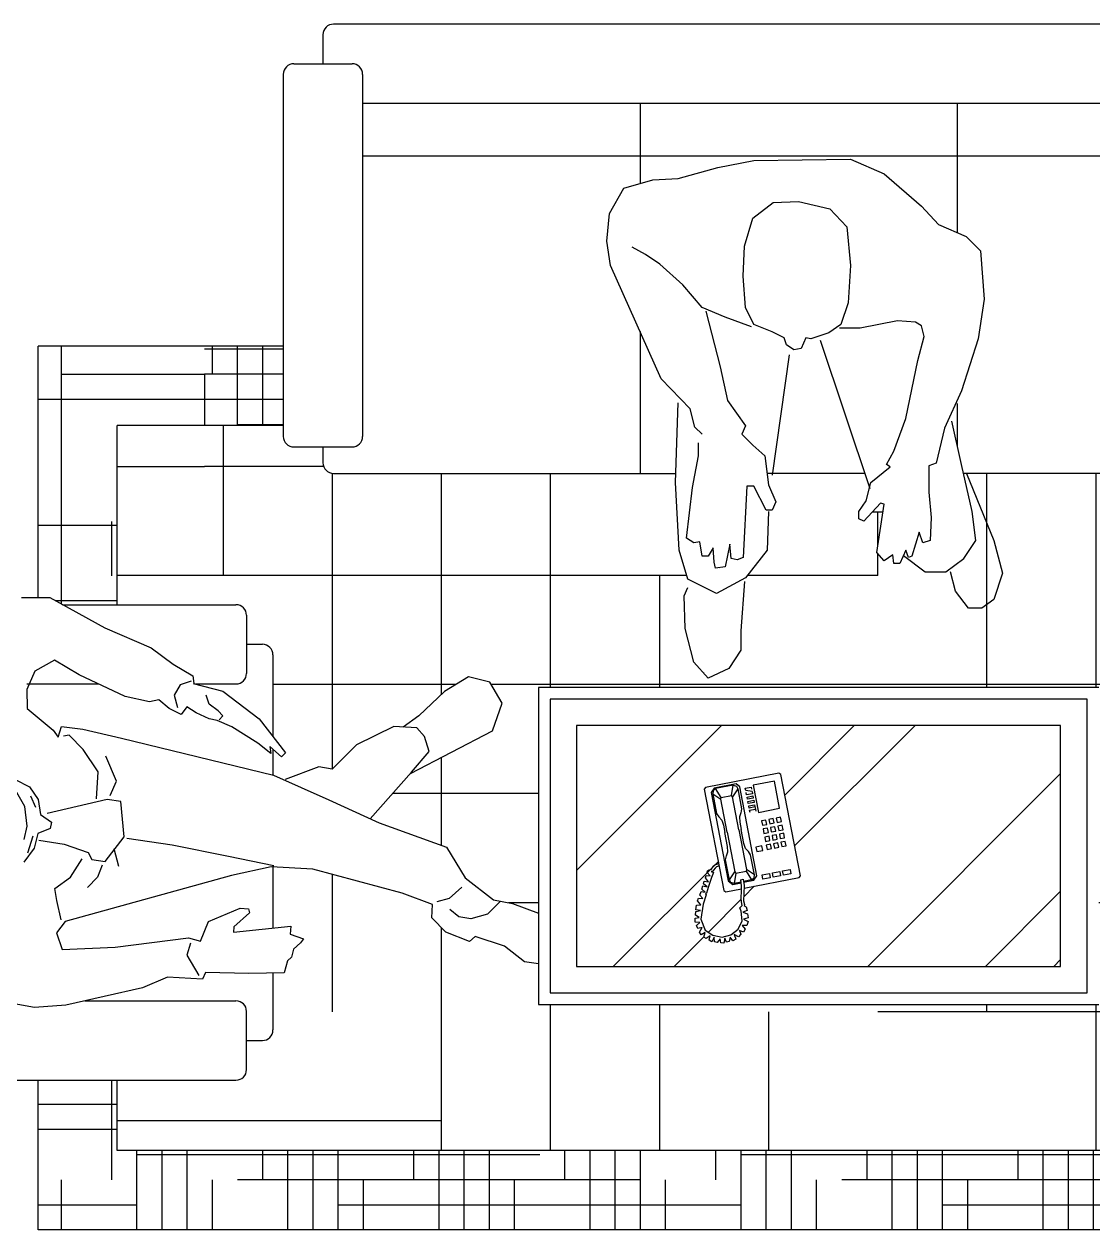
# Model space of a CAD drawing. Header units: inches. Extents: x -0.4 to 42.1, y 14 to 38.8.
# Drawn here: x 22.826 to 24.645, y 22.252 to 24.305 of the extents above; entities that cross this region are included whole.
import ezdxf

# ---------------------------------------------------------------- set-up
doc = ezdxf.new("R2010")
doc.units = ezdxf.units.IN
doc.header["$MEASUREMENT"] = 0
for name, color, linetype in [('02', 2, 'Continuous'), ('1', 1, 'Continuous'), ('8', 8, 'Continuous')]:
    doc.layers.add(name, color=color, linetype=linetype)

msp = doc.modelspace()

# ---------------------------------------------------------------- hatches: boundary and pattern name
at = {"layer": '8'}
h = msp.add_hatch(dxfattribs=at)
h.set_pattern_fill('HOUND,_O', color=256, scale=0.027, angle=270)
h.set_pattern_definition([(180, (79.08185, 165.15509), (-0.17145, 0.0428625), [0.6858, -0.3429]), (90, (79.08185, 165.15509), (0.0428625, -0.17145), [0.6858, -0.3429])])
h.paths.add_polyline_path([(25.0895, 23.7567), (25.2235, 23.7567), (25.2235, 23.6217), (25.0895, 23.6217)])
h.paths.add_polyline_path([(25.3782, 23.4583), (25.5132, 23.4583), (25.5132, 23.3167), (25.3782, 23.3167)])
h.paths.add_polyline_path([(23.133, 23.7567), (23.267, 23.7567), (23.267, 23.6217), (23.133, 23.6217)])
h.paths.add_polyline_path([(22.8494, 23.4583), (22.9844, 23.4583), (22.9844, 23.3167), (22.8912, 23.3167), (22.8694, 23.3287), (22.8494, 23.3289)])
h.paths.add_polyline_path([(22.8494, 22.5071), (22.9844, 22.5071), (22.9844, 22.3872), (25.3782, 22.3872), (25.3782, 22.5071), (25.5132, 22.5071), (25.5132, 22.2522), (22.8494, 22.2522)])
h = msp.add_hatch(dxfattribs=at)
h.set_pattern_fill('HOUND,_O', color=256, scale=0.117, angle=270)
h.set_pattern_definition([(180, (31.7084, 38.22497), (-0.74295, 0.1857375), [2.9718, -1.4859]), (90, (31.7084, 38.22497), (0.1857375, -0.74295), [2.9718, -1.4859])])
edge = h.paths.add_edge_path()
edge.add_line((23.7013, 23.1758), (23.7013, 22.7913))
edge.add_line((23.7013, 22.7913), (23.657, 22.8079))
edge.add_line((23.657, 22.8079), (23.6251, 22.8143))
edge.add_line((23.6251, 22.8143), (23.5766, 22.8515))
edge.add_line((23.5766, 22.8515), (23.545, 22.9039))
edge.add_line((23.545, 22.9039), (23.43, 22.945))
edge.add_line((23.43, 22.945), (23.4147, 22.952))
edge.add_line((23.4147, 22.952), (23.4834, 23.0291))
edge.add_line((23.4834, 23.0291), (23.623, 23.1019))
edge.add_line((23.623, 23.1019), (23.6395, 23.1492))
edge.add_line((23.6395, 23.1492), (23.6185, 23.1849))
edge.add_line((23.6185, 23.1849), (23.5822, 23.1939))
edge.add_line((23.5822, 23.1939), (23.5417, 23.1686))
edge.add_line((23.5417, 23.1686), (23.4979, 23.1274))
edge.add_line((23.4979, 23.1274), (23.4709, 23.1082))
edge.add_line((23.4709, 23.1082), (23.4554, 23.1091))
edge.add_line((23.4554, 23.1091), (23.3915, 23.0782))
edge.add_line((23.3915, 23.0782), (23.35, 23.0369))
edge.add_line((23.35, 23.0369), (23.3272, 23.0405))
edge.add_line((23.3272, 23.0405), (23.2686, 23.0183))
edge.add_line((23.2686, 23.0183), (23.2494, 23.0269))
edge.add_line((23.2494, 23.0269), (23.2494, 23.0705))
edge.add_line((23.2494, 23.0705), (23.2638, 23.0579))
edge.add_line((23.2638, 23.0579), (23.271, 23.0644))
edge.add_line((23.271, 23.0644), (23.2494, 23.0922))
edge.add_line((23.2494, 23.0922), (23.2494, 23.2312))
edge.add_ellipse((23.2314, 23.2312), major_axis=(-0.0127, 0.0127), ratio=1, start_angle=225, end_angle=315)
edge.add_line((23.2314, 23.2492), (23.2044, 23.2492))
edge.add_line((23.2044, 23.2492), (23.2044, 23.2987))
edge.add_ellipse((23.1864, 23.2987), major_axis=(-0.0127, 0.0127), ratio=1, start_angle=225, end_angle=315)
edge.add_line((23.1864, 23.3167), (22.9844, 23.3167))
edge.add_line((22.9844, 23.3167), (22.9844, 23.4583))
edge.add_line((22.9844, 23.4583), (23.133, 23.4583))
edge.add_line((23.133, 23.4583), (23.133, 23.6217))
edge.add_line((23.133, 23.6217), (23.267, 23.6217))
edge.add_line((23.267, 23.6217), (23.267, 23.6032))
edge.add_ellipse((23.285, 23.6032), major_axis=(-0.0127, 0.0127), ratio=1, start_angle=45, end_angle=135)
edge.add_line((23.285, 23.5852), (23.3345, 23.5852))
edge.add_line((23.3345, 23.5852), (23.3345, 23.5582))
edge.add_ellipse((23.3525, 23.5582), major_axis=(-0.0127, 0.0127), ratio=1, start_angle=45, end_angle=135)
edge.add_line((23.3525, 23.5402), (23.9355, 23.5402))
edge.add_line((23.9355, 23.5402), (23.935, 23.5247))
edge.add_line((23.935, 23.5247), (23.9412, 23.4096))
edge.add_line((23.9412, 23.4096), (23.9555, 23.3603))
edge.add_line((23.9555, 23.3603), (24.0048, 23.3357))
edge.add_line((24.0048, 23.3357), (24.0541, 23.3624))
edge.add_line((24.0541, 23.3624), (24.091, 23.4096))
edge.add_line((24.091, 23.4096), (24.0931, 23.4774))
edge.add_line((24.0931, 23.4774), (24.0992, 23.4774))
edge.add_line((24.0992, 23.4774), (24.1054, 23.4918))
edge.add_line((24.1054, 23.4918), (24.0931, 23.5205))
edge.add_line((24.0931, 23.5205), (24.0906, 23.5402))
edge.add_line((24.0906, 23.5402), (24.2569, 23.5402))
edge.add_line((24.2569, 23.5402), (24.2651, 23.5155))
edge.add_line((24.2651, 23.5155), (24.2593, 23.4938))
edge.add_line((24.2593, 23.4938), (24.247, 23.4754))
edge.add_line((24.247, 23.4754), (24.247, 23.463))
edge.add_line((24.247, 23.463), (24.2552, 23.4589))
edge.add_line((24.2552, 23.4589), (24.2694, 23.4741))
edge.add_line((24.2694, 23.4741), (24.2881, 23.4741))
edge.add_line((24.2881, 23.4741), (24.2778, 23.4055))
edge.add_line((24.2778, 23.4055), (24.2901, 23.3911))
edge.add_line((24.2901, 23.3911), (24.3045, 23.4014))
edge.add_line((24.3045, 23.4014), (24.3065, 23.387))
edge.add_line((24.3065, 23.387), (24.3168, 23.387))
edge.add_line((24.3168, 23.387), (24.3229, 23.4004))
edge.add_line((24.3229, 23.4004), (24.3599, 23.3726))
edge.add_line((24.3599, 23.3726), (24.3948, 23.3726))
edge.add_line((24.3948, 23.3726), (24.4256, 23.3952))
edge.add_line((24.4256, 23.3952), (24.4461, 23.426))
edge.add_line((24.4461, 23.426), (24.44, 23.4754))
edge.add_line((24.44, 23.4754), (24.425, 23.5402))
edge.add_line((24.425, 23.5402), (25.004, 23.5402))
edge.add_ellipse((25.004, 23.5582), major_axis=(-0.0127, 0.0127), ratio=1, start_angle=135, end_angle=225)
edge.add_line((25.022, 23.5582), (25.022, 23.5852))
edge.add_line((25.022, 23.5852), (25.0715, 23.5852))
edge.add_ellipse((25.0715, 23.6032), major_axis=(-0.0127, 0.0127), ratio=1, start_angle=135, end_angle=225)
edge.add_line((25.0895, 23.6032), (25.0895, 23.6217))
edge.add_line((25.0895, 23.6217), (25.2235, 23.6217))
edge.add_line((25.2235, 23.6217), (25.2235, 23.4583))
edge.add_line((25.2235, 23.4583), (25.3782, 23.4583))
edge.add_line((25.3782, 23.4583), (25.3782, 23.3167))
edge.add_line((25.3782, 23.3167), (25.1702, 23.3167))
edge.add_ellipse((25.1702, 23.2987), major_axis=(0.0127, 0.0127), ratio=1, start_angle=45, end_angle=135)
edge.add_line((25.1522, 23.2987), (25.1522, 23.2492))
edge.add_line((25.1522, 23.2492), (25.1252, 23.2492))
edge.add_ellipse((25.1252, 23.2312), major_axis=(0.0127, 0.0127), ratio=1, start_angle=45, end_angle=135)
edge.add_line((25.1072, 23.2312), (25.1072, 23.0548))
edge.add_line((25.1072, 23.0548), (25, 23.0649))
edge.add_line((25, 23.0649), (24.9525, 23.058))
edge.add_line((24.9525, 23.058), (24.957, 23.0922))
edge.add_line((24.957, 23.0922), (24.9418, 23.123))
edge.add_line((24.9418, 23.123), (24.9081, 23.1161))
edge.add_line((24.9081, 23.1161), (24.8491, 23.1225))
edge.add_line((24.8491, 23.1225), (24.7558, 23.0969))
edge.add_line((24.7558, 23.0969), (24.7697, 23.0739))
edge.add_line((24.7697, 23.0739), (24.8085, 23.0681))
edge.add_line((24.8085, 23.0681), (24.8361, 23.0401))
edge.add_line((24.8361, 23.0401), (24.7745, 23.0371))
edge.add_line((24.7745, 23.0371), (24.7317, 23.0289))
edge.add_line((24.7317, 23.0289), (24.6872, 23.0375))
edge.add_line((24.6872, 23.0375), (24.6553, 23.0336))
edge.add_line((24.6553, 23.0336), (24.6553, 23.1758))
edge.add_line((24.6553, 23.1758), (23.7013, 23.1758))
edge = h.paths.add_edge_path()
edge.add_line((24.6553, 22.6358), (24.6553, 22.9851))
edge.add_line((24.6553, 22.9851), (24.7233, 22.9451))
edge.add_line((24.7233, 22.9451), (24.7609, 22.9486))
edge.add_line((24.7609, 22.9486), (24.7875, 22.9575))
edge.add_line((24.7875, 22.9575), (24.821, 22.9683))
edge.add_line((24.821, 22.9683), (24.9073, 22.9694))
edge.add_line((24.9073, 22.9694), (24.9295, 22.9581))
edge.add_line((24.9295, 22.9581), (25.0047, 22.9015))
edge.add_line((25.0047, 22.9015), (25.0578, 22.8562))
edge.add_line((25.0578, 22.8562), (25.1072, 22.8364))
edge.add_line((25.1072, 22.8364), (25.1072, 22.5926))
edge.add_ellipse((25.1252, 22.5926), major_axis=(-0.0127, 0.0127), ratio=1, start_angle=45, end_angle=135)
edge.add_line((25.1252, 22.5746), (25.1522, 22.5746))
edge.add_line((25.1522, 22.5746), (25.1522, 22.5251))
edge.add_ellipse((25.1702, 22.5251), major_axis=(-0.0127, 0.0127), ratio=1, start_angle=45, end_angle=135)
edge.add_line((25.1702, 22.5071), (25.3782, 22.5071))
edge.add_line((25.3782, 22.5071), (25.3782, 22.3872))
edge.add_line((25.3782, 22.3872), (22.9844, 22.3872))
edge.add_line((22.9844, 22.3872), (22.9844, 22.5071))
edge.add_line((22.9844, 22.5071), (23.1864, 22.5071))
edge.add_ellipse((23.1864, 22.5251), major_axis=(0.0127, 0.0127), ratio=1, start_angle=225, end_angle=315)
edge.add_line((23.2044, 22.5251), (23.2044, 22.5746))
edge.add_line((23.2044, 22.5746), (23.2314, 22.5746))
edge.add_ellipse((23.2314, 22.5926), major_axis=(0.0127, 0.0127), ratio=1, start_angle=225, end_angle=315)
edge.add_line((23.2494, 22.5926), (23.2494, 22.6893))
edge.add_line((23.2494, 22.6893), (23.2682, 22.6897))
edge.add_line((23.2682, 22.6897), (23.2739, 22.7101))
edge.add_line((23.2739, 22.7101), (23.2812, 22.7165))
edge.add_line((23.2812, 22.7165), (23.2843, 22.7302))
edge.add_line((23.2843, 22.7302), (23.2964, 22.741))
edge.add_line((23.2964, 22.741), (23.3014, 22.7476))
edge.add_line((23.3014, 22.7476), (23.2788, 22.7558))
edge.add_line((23.2788, 22.7558), (23.2796, 22.7695))
edge.add_line((23.2796, 22.7695), (23.2494, 22.7662))
edge.add_line((23.2494, 22.7662), (23.2494, 22.8701))
edge.add_line((23.2494, 22.8701), (23.3173, 22.8663))
edge.add_line((23.3173, 22.8663), (23.4692, 22.8254))
edge.add_line((23.4692, 22.8254), (23.5211, 22.8064))
edge.add_line((23.5211, 22.8064), (23.5198, 22.7835))
edge.add_line((23.5198, 22.7835), (23.5437, 22.7591))
edge.add_line((23.5437, 22.7591), (23.5842, 22.743))
edge.add_line((23.5842, 22.743), (23.5939, 22.7517))
edge.add_line((23.5939, 22.7517), (23.6436, 22.735))
edge.add_line((23.6436, 22.735), (23.6776, 22.7083))
edge.add_line((23.6776, 22.7083), (23.7013, 22.7054))
edge.add_line((23.7013, 22.7054), (23.7013, 22.6358))
edge.add_line((23.7013, 22.6358), (24.6553, 22.6358))

# ---------------------------------------------------------------- linework, layer by layer
at = {"layer": '02'}
for p, q in [((25.004, 24.3052, 0.16), (23.3525, 24.3052, 0.16)), ((23.3345, 24.2872, 0.16), (23.3345, 24.2377, 0.16)), ((23.285, 24.2377, 0.16), (23.384, 24.2377, 0.16)), ((23.267, 24.2197, 0.16), (23.267, 23.6032, 0.16)), ((23.402, 24.2197, 0.16), (23.402, 23.6032, 0.16)), ((24.9545, 24.1702, 0.16), (23.402, 24.1702, 0.16)), ((23.8745, 24.1702, 0.16), (23.8745, 24.034, 0.16)), ((24.4145, 24.1702, 0.16), (24.4145, 23.9503, 0.16)), ((24.9545, 24.0802, 0.16), (23.402, 24.0802, 0.16)), ((24.0069, 24.0609, 0.16), (24.0684, 24.0732, 0.16)), ((24.0684, 24.0732, 0.16), (24.2326, 24.0752, 0.16)), ((24.2326, 24.0752, 0.16), (24.2901, 24.0506, 0.16)), ((23.896, 24.0403, 0.16), (23.9391, 24.0424, 0.16)), ((23.9391, 24.0424, 0.16), (24.0069, 24.0609, 0.16)), ((24.2901, 24.0506, 0.16), (24.3537, 23.9951, 0.16)), ((23.8221, 23.9828, 0.16), (23.8467, 24.0259, 0.16)), ((23.8467, 24.0259, 0.16), (23.896, 24.0403, 0.16)), ((24.0664, 23.9746, 0.16), (24.1013, 24.0013, 0.16)), ((24.1013, 24.0013, 0.16), (24.1444, 24.0033, 0.16)), ((24.1444, 24.0033, 0.16), (24.1977, 23.991, 0.16)), ((23.818, 23.9355, 0.16), (23.8221, 23.9828, 0.16)), ((24.1977, 23.991, 0.16), (24.2265, 23.9602, 0.16)), ((24.3537, 23.9951, 0.16), (24.3825, 23.9643, 0.16)), ((24.052, 23.9273, 0.16), (24.0664, 23.9746, 0.16)), ((24.2265, 23.9602, 0.16), (24.2326, 23.8944, 0.16)), ((24.3825, 23.9643, 0.16), (24.4297, 23.9438, 0.16)), ((24.4297, 23.9438, 0.16), (24.4543, 23.9191, 0.16)), ((23.8242, 23.8944, 0.16), (23.818, 23.9355, 0.16)), ((23.8837, 23.9129, 0.16), (23.8611, 23.9253, 0.16)), ((24.05, 23.876, 0.16), (24.052, 23.9273, 0.16)), ((24.4543, 23.9191, 0.16), (24.4605, 23.8369, 0.16)), ((23.9083, 23.8965, 0.16), (23.8837, 23.9129, 0.16)), ((23.9104, 23.7013, 0.16), (23.8242, 23.8944, 0.16)), ((23.9473, 23.8616, 0.16), (23.9083, 23.8965, 0.16)), ((24.2326, 23.8944, 0.16), (24.2285, 23.8308, 0.16)), ((23.9802, 23.8225, 0.16), (23.9473, 23.8616, 0.16)), ((24.0541, 23.8225, 0.16), (24.05, 23.876, 0.16)), ((24.4605, 23.8369, 0.16), (24.4502, 23.7691, 0.16)), ((24.0192, 23.8061, 0.16), (23.9802, 23.8225, 0.16)), ((23.9863, 23.8164, 0.16), (24.011, 23.7219, 0.16)), ((24.0684, 23.7938, 0.16), (24.0541, 23.8225, 0.16)), ((24.2285, 23.8308, 0.16), (24.2162, 23.7938, 0.16)), ((24.0643, 23.7897, 0.16), (24.0192, 23.8061, 0.16)), ((24.3127, 23.7999, 0.16), (24.2491, 23.7876, 0.16)), ((24.3435, 23.7979, 0.16), (24.3127, 23.7999, 0.16)), ((24.3537, 23.7917, 0.16), (24.3435, 23.7979, 0.16)), ((23.8745, 23.7816, 0.16), (23.8745, 23.5402, 0.16)), ((24.0992, 23.7815, 0.16), (24.0684, 23.7938, 0.16)), ((24.1197, 23.7712, 0.16), (24.0992, 23.7815, 0.16)), ((24.1957, 23.7794, 0.16), (24.1649, 23.7691, 0.16)), ((24.2162, 23.7938, 0.16), (24.1957, 23.7794, 0.16)), ((24.2491, 23.7876, 0.16), (24.2142, 23.7876, 0.16)), ((24.3579, 23.7732, 0.16), (24.3537, 23.7917, 0.16)), ((23.267, 23.7567, 0.16), (22.8494, 23.7567, 0.16)), ((22.8891, 23.3659, 0.16), (22.8891, 23.7567, 0.16)), ((24.1239, 23.7589, 0.16), (24.1197, 23.7712, 0.16)), ((24.1362, 23.7506, 0.16), (24.1239, 23.7589, 0.16)), ((24.1567, 23.7712, 0.16), (24.1485, 23.7527, 0.16)), ((24.1649, 23.7691, 0.16), (24.1567, 23.7712, 0.16)), ((24.1813, 23.7671, 0.16), (24.2655, 23.5144, 0.16)), ((24.3476, 23.7322, 0.16), (24.3579, 23.7732, 0.16)), ((24.4502, 23.7691, 0.16), (24.4215, 23.6808, 0.16)), ((24.128, 23.7424, 0.16), (24.0992, 23.537, 0.16)), ((24.1485, 23.7527, 0.16), (24.1362, 23.7506, 0.16)), ((24.011, 23.7219, 0.16), (24.0233, 23.6644, 0.16)), ((24.3271, 23.6335, 0.16), (24.3476, 23.7322, 0.16)), ((23.133, 23.7088, 0.16), (22.8891, 23.7088, 0.16)), ((23.133, 23.7088, 0.16), (23.133, 23.6217, 0.16)), ((23.9596, 23.65, 0.16), (23.9104, 23.7013, 0.16)), ((24.4215, 23.6808, 0.16), (24.3927, 23.6171, 0.16)), ((23.133, 23.666, 0.16), (22.8494, 23.666, 0.16)), ((23.935, 23.5247, 0.16), (23.9391, 23.6602, 0.16)), ((24.0233, 23.6644, 0.16), (24.0541, 23.6212, 0.16)), ((24.4145, 23.6594, 0.16), (24.4145, 23.5868, 0.16)), ((23.9679, 23.6192, 0.16), (23.9596, 23.65, 0.16)), ((24.3065, 23.5781, 0.16), (24.3271, 23.6335, 0.16)), ((23.267, 23.6217, 0.16), (22.9844, 23.6217, 0.16)), ((23.9802, 23.6068, 0.16), (23.9679, 23.6192, 0.16)), ((24.0541, 23.6212, 0.16), (24.0479, 23.6068, 0.16)), ((24.3927, 23.6171, 0.16), (24.3784, 23.5575, 0.16)), ((24.4215, 23.5555, 0.16), (24.4051, 23.6294, 0.16)), ((23.974, 23.5699, 0.16), (23.974, 23.5925, 0.16)), ((24.0479, 23.6068, 0.16), (24.0664, 23.5883, 0.16)), ((23.285, 23.5852, 0.16), (23.384, 23.5852, 0.16)), ((23.3345, 23.5852, 0.16), (23.3345, 23.5582, 0.16)), ((23.9637, 23.5164, 0.16), (23.974, 23.5699, 0.16)), ((24.0664, 23.5883, 0.16), (24.0869, 23.5699, 0.16)), ((24.0869, 23.5699, 0.16), (24.0931, 23.5205, 0.16)), ((24.2942, 23.5555, 0.16), (24.3065, 23.5781, 0.16)), ((23.133, 23.5517, 0.16), (22.9844, 23.5517, 0.16)), ((24.2675, 23.5247, 0.16), (24.3004, 23.5514, 0.16)), ((24.3004, 23.5514, 0.16), (24.2942, 23.5555, 0.16)), ((24.3784, 23.5575, 0.16), (24.3661, 23.5534, 0.16)), ((24.3661, 23.5534, 0.16), (24.3661, 23.5082, 0.16)), ((24.44, 23.4754, 0.16), (24.4215, 23.5555, 0.16)), ((23.3525, 23.5402, 0.16), (23.9355, 23.5402, 0.16)), ((24.2569, 23.5402, 0.16), (24.0906, 23.5402, 0.16)), ((25.004, 23.5402, 0.16), (24.4249, 23.5402, 0.16)), ((24.43, 23.5402, 0.16), (24.4769, 23.426, 0.16)), ((23.9412, 23.4096, 0.16), (23.935, 23.5247, 0.16)), ((23.9535, 23.4302, 0.16), (23.9637, 23.5164, 0.16)), ((24.0561, 23.5185, 0.16), (24.05, 23.3973, 0.16)), ((24.0684, 23.5185, 0.16), (24.0561, 23.5185, 0.16)), ((24.089, 23.4774, 0.16), (24.0684, 23.5185, 0.16)), ((24.0931, 23.5205, 0.16), (24.1054, 23.4918, 0.16)), ((24.2593, 23.4938, 0.16), (24.2675, 23.5247, 0.16)), ((24.3661, 23.5082, 0.16), (24.3702, 23.4651, 0.16)), ((24.1054, 23.4918, 0.16), (24.0992, 23.4774, 0.16)), ((24.247, 23.4754, 0.16), (24.2593, 23.4938, 0.16)), ((24.284, 23.4897, 0.16), (24.2552, 23.4589, 0.16)), ((24.2778, 23.4055, 0.16), (24.2901, 23.4877, 0.16)), ((24.2901, 23.4877, 0.16), (24.284, 23.4897, 0.16)), ((24.0992, 23.4774, 0.16), (24.089, 23.4774, 0.16)), ((24.0931, 23.4754, 0.16), (24.091, 23.4096, 0.16)), ((24.247, 23.463, 0.16), (24.247, 23.4754, 0.16)), ((24.2881, 23.4741, 0.16), (24.2694, 23.4741, 0.16)), ((24.4461, 23.426, 0.16), (24.44, 23.4754, 0.16)), ((24.2552, 23.4589, 0.16), (24.247, 23.463, 0.16)), ((24.2828, 23.457, 0.16), (24.2828, 23.457, 0.16)), ((24.3702, 23.4651, 0.16), (24.3681, 23.426, 0.16)), ((23.9658, 23.4219, 0.16), (23.9535, 23.4302, 0.16)), ((24.3496, 23.4404, 0.16), (24.3373, 23.3993, 0.16)), ((24.3558, 23.4219, 0.16), (24.3496, 23.4404, 0.16)), ((24.3681, 23.426, 0.16), (24.3558, 23.4219, 0.16)), ((24.4256, 23.3952, 0.16), (24.4461, 23.426, 0.16)), ((24.4769, 23.426, 0.16), (24.4913, 23.3706, 0.16)), ((23.9555, 23.3603, 0.16), (23.9412, 23.4096, 0.16)), ((23.9761, 23.424, 0.16), (23.9658, 23.4219, 0.16)), ((23.9802, 23.3993, 0.16), (23.9761, 23.424, 0.16)), ((23.9779, 23.412, 0.16), (23.9779, 23.412, 0.16)), ((23.9986, 23.4137, 0.16), (23.9904, 23.3993, 0.16)), ((24.0007, 23.3891, 0.16), (23.9986, 23.4137, 0.16)), ((24.0274, 23.4199, 0.16), (24.0192, 23.3809, 0.16)), ((24.0294, 23.3952, 0.16), (24.0274, 23.4199, 0.16)), ((24.091, 23.4096, 0.16), (24.0541, 23.3624, 0.16)), ((24.2901, 23.3911, 0.16), (24.2778, 23.4055, 0.16)), ((24.3271, 23.4096, 0.16), (24.3168, 23.387, 0.16)), ((24.3312, 23.3973, 0.16), (24.3271, 23.4096, 0.16)), ((23.9904, 23.3993, 0.16), (23.9802, 23.3993, 0.16)), ((24.0027, 23.3788, 0.16), (24.0007, 23.3891, 0.16)), ((24.0397, 23.3932, 0.16), (24.0294, 23.3952, 0.16)), ((24.05, 23.3973, 0.16), (24.0397, 23.3932, 0.16)), ((24.3045, 23.4014, 0.16), (24.2901, 23.3911, 0.16)), ((24.3065, 23.387, 0.16), (24.3045, 23.4014, 0.16)), ((24.3168, 23.387, 0.16), (24.3065, 23.387, 0.16)), ((24.3229, 23.4004, 0.16), (24.3599, 23.3726, 0.16)), ((24.3373, 23.3993, 0.16), (24.3312, 23.3973, 0.16)), ((24.3948, 23.3726, 0.16), (24.4256, 23.3952, 0.16)), ((24.0192, 23.3809, 0.16), (24.0027, 23.3788, 0.16)), ((24.0092, 23.3789, 0.16), (24.0092, 23.3789, 0.16)), ((24.3599, 23.3726, 0.16), (24.3948, 23.3726, 0.16)), ((24.4112, 23.3398, 0.16), (24.403, 23.3726, 0.16)), ((24.4913, 23.3706, 0.16), (24.4769, 23.3254, 0.16)), ((23.9494, 23.3315, 0.16), (23.9555, 23.3459, 0.16)), ((24.0048, 23.3357, 0.16), (23.9555, 23.3603, 0.16)), ((24.0541, 23.3624, 0.16), (24.0048, 23.3357, 0.16)), ((24.052, 23.3562, 0.16), (24.0459, 23.272, 0.16)), ((22.8211, 23.3291, 0.16), (22.8694, 23.3287, 0.16)), ((22.8694, 23.3287, 0.16), (22.9632, 23.2774, 0.16)), ((23.9514, 23.2761, 0.16), (23.9494, 23.3315, 0.16)), ((24.4338, 23.311, 0.16), (24.4112, 23.3398, 0.16)), ((24.4769, 23.3254, 0.16), (24.4564, 23.311, 0.16)), ((22.8912, 23.3167, 0.16), (23.1864, 23.3167, 0.16)), ((24.4564, 23.311, 0.16), (24.4338, 23.311, 0.16)), ((23.2044, 23.2987, 0.16), (23.2044, 23.1997, 0.16)), ((22.9632, 23.2774, 0.16), (23.0418, 23.243, 0.16)), ((23.9658, 23.2186, 0.16), (23.9514, 23.2761, 0.16)), ((24.0459, 23.272, 0.16), (24.0459, 23.2391, 0.16)), ((23.0418, 23.243, 0.16), (23.0794, 23.2156, 0.16)), ((23.2044, 23.2492, 0.16), (23.2314, 23.2492, 0.16)), ((22.8772, 23.2224, 0.16), (22.8439, 23.2036, 0.16)), ((22.9195, 23.197, 0.16), (22.8772, 23.2224, 0.16)), ((23.2494, 23.2312, 0.16), (23.2494, 23.0922, 0.16)), ((24.0459, 23.2391, 0.16), (24.0253, 23.2083, 0.16)), ((22.8439, 23.2036, 0.16), (22.8306, 23.1722, 0.16)), ((23.0794, 23.2156, 0.16), (23.1127, 23.1953, 0.16)), ((23.9904, 23.1918, 0.16), (23.9658, 23.2186, 0.16)), ((23.9834, 23.2012, 0.16), (23.9834, 23.2012, 0.16)), ((24.0253, 23.2083, 0.16), (23.9904, 23.1918, 0.16)), ((22.8305, 23.1817, 0.16), (22.9523, 23.1817, 0.16)), ((22.998, 23.1604, 0.16), (22.9195, 23.197, 0.16)), ((23.0912, 23.1804, 0.16), (23.081, 23.1626, 0.16)), ((23.1099, 23.1862, 0.16), (23.0912, 23.1804, 0.16)), ((23.1127, 23.1953, 0.16), (23.1146, 23.1825, 0.16)), ((23.1138, 23.1827, 0.16), (23.1642, 23.1693, 0.16)), ((23.1173, 23.1817, 0.16), (23.1864, 23.1817, 0.16)), ((23.5822, 23.1939, 0.16), (23.5417, 23.1686, 0.16)), ((23.6185, 23.1849, 0.16), (23.5822, 23.1939, 0.16)), ((23.6395, 23.1492, 0.16), (23.6185, 23.1849, 0.16)), ((22.8306, 23.1722, 0.16), (22.8311, 23.14, 0.16)), ((23.0389, 23.1512, 0.16), (22.998, 23.1604, 0.16)), ((23.081, 23.1626, 0.16), (23.0867, 23.1415, 0.16)), ((23.1406, 23.1475, 0.16), (23.1356, 23.1629, 0.16)), ((23.1642, 23.1693, 0.16), (23.226, 23.1221, 0.16)), ((23.5417, 23.1686, 0.16), (23.4979, 23.1274, 0.16)), ((23.7013, 23.1758, 0.16), (23.7013, 22.6358, 0.16)), ((24.6553, 23.1758, 0.16), (23.7013, 23.1758, 0.16)), ((22.8311, 23.14, 0.16), (22.875, 23.103, 0.16)), ((23.0552, 23.1548, 0.16), (23.0389, 23.1512, 0.16)), ((23.0728, 23.14, 0.16), (23.0552, 23.1548, 0.16)), ((23.0929, 23.1297, 0.16), (23.0728, 23.14, 0.16)), ((23.1029, 23.1429, 0.16), (23.0929, 23.1297, 0.16)), ((23.1184, 23.1328, 0.16), (23.1029, 23.1429, 0.16)), ((23.1563, 23.1361, 0.16), (23.1406, 23.1475, 0.16)), ((23.623, 23.1019, 0.16), (23.6395, 23.1492, 0.16)), ((23.7211, 23.156, 0.16), (23.7211, 22.6556, 0.16)), ((24.6355, 23.156, 0.16), (23.7211, 23.156, 0.16)), ((24.6355, 22.6556, 0.16), (24.6355, 23.156, 0.16)), ((23.1408, 23.1224, 0.16), (23.1184, 23.1328, 0.16)), ((23.1545, 23.1193, 0.16), (23.1408, 23.1224, 0.16)), ((23.1792, 23.1087, 0.16), (23.1545, 23.1193, 0.16)), ((23.164, 23.1275, 0.16), (23.1563, 23.1361, 0.16)), ((23.1578, 23.1209, 0.16), (23.164, 23.1275, 0.16)), ((23.226, 23.1221, 0.16), (23.271, 23.0644, 0.16)), ((23.4979, 23.1274, 0.16), (23.4709, 23.1082, 0.16)), ((22.875, 23.103, 0.16), (22.8836, 23.091, 0.16)), ((22.8836, 23.091, 0.16), (22.8892, 23.1091, 0.16)), ((22.8892, 23.1091, 0.16), (22.9258, 23.1047, 0.16)), ((22.9258, 23.1047, 0.16), (22.9916, 23.0895, 0.16)), ((23.2236, 23.0809, 0.16), (23.1792, 23.1087, 0.16)), ((23.4554, 23.1091, 0.16), (23.3915, 23.0782, 0.16)), ((23.4944, 23.1069, 0.16), (23.4554, 23.1091, 0.16)), ((23.4836, 23.0292, 0.16), (23.623, 23.1019, 0.16)), ((23.5074, 23.0923, 0.16), (23.4944, 23.1069, 0.16)), ((23.7661, 23.111, 0.16), (23.7661, 22.7006, 0.16)), ((24.5905, 23.111, 0.16), (23.7661, 23.111, 0.16)), ((23.7661, 22.8642, 1.6), (24.0129, 23.111, 1.6)), ((24.1207, 22.9925, 1.6), (24.2392, 23.111, 1.6)), ((24.1375, 22.9059, 1.6), (24.3426, 23.111, 1.6)), ((24.5905, 22.7006, 0.16), (24.5905, 23.111, 0.16)), ((22.9022, 23.0945, 0.16), (22.8929, 23.0928, 0.16)), ((22.9261, 23.0702, 0.16), (22.9022, 23.0945, 0.16)), ((22.9916, 23.0895, 0.16), (23.2505, 23.0265, 0.16)), ((23.2457, 23.0635, 0.16), (23.2236, 23.0809, 0.16)), ((23.3915, 23.0782, 0.16), (23.35, 23.0369, 0.16)), ((23.5151, 23.0666, 0.16), (23.5074, 23.0923, 0.16)), ((22.9516, 23.0319, 0.16), (22.9261, 23.0702, 0.16)), ((22.9829, 23.0164, 0.16), (22.9646, 23.0588, 0.16)), ((23.244, 23.0751, 0.16), (23.2457, 23.0635, 0.16)), ((23.2638, 23.0579, 0.16), (23.244, 23.0751, 0.16)), ((23.2494, 23.0705, 0.16), (23.2494, 23.0267, 0.16)), ((23.271, 23.0644, 0.16), (23.2638, 23.0579, 0.16)), ((23.4855, 23.0315, 0.16), (23.5151, 23.0666, 0.16)), ((23.3272, 23.0405, 0.16), (23.2699, 23.0188, 0.16)), ((23.35, 23.0369, 0.16), (23.3272, 23.0405, 0.16)), ((22.8104, 23.0193, 0.16), (22.835, 23.0064, 0.16)), ((22.9489, 22.9861, 0.16), (22.9516, 23.0319, 0.16)), ((22.9723, 22.9917, 0.16), (22.9829, 23.0164, 0.16)), ((23.2505, 23.0265, 0.16), (23.3447, 22.9843, 0.16)), ((23.4147, 22.952, 0.16), (23.4855, 23.0315, 0.16)), ((24.262, 22.7006, 1.6), (24.5905, 23.0291, 1.6)), ((22.8268, 22.973, 0.16), (22.8109, 23.0011, 0.16)), ((22.835, 23.0064, 0.16), (22.8499, 22.9848, 0.16)), ((22.8456, 22.9713, 0.16), (22.8374, 22.9904, 0.16)), ((22.8499, 22.9848, 0.16), (22.8535, 22.9593, 0.16)), ((22.9673, 22.9851, 0.16), (22.8647, 22.961, 0.16)), ((22.9901, 22.9815, 0.16), (22.9673, 22.9851, 0.16)), ((22.9959, 22.9213, 0.16), (22.9901, 22.9815, 0.16)), ((23.3447, 22.9843, 0.16), (23.43, 22.945, 0.16)), ((22.8308, 22.9397, 0.16), (22.8268, 22.973, 0.16)), ((22.8535, 22.9593, 0.16), (22.8722, 22.9464, 0.16)), ((22.8256, 22.9167, 0.16), (22.8308, 22.9397, 0.16)), ((22.8701, 22.9354, 0.16), (22.8492, 22.9272, 0.16)), ((22.8722, 22.9464, 0.16), (22.8701, 22.9354, 0.16)), ((23.43, 22.945, 0.16), (23.545, 22.9039, 0.16)), ((22.8319, 22.8944, 0.16), (22.8413, 22.9234, 0.16)), ((22.8492, 22.9272, 0.16), (22.8429, 22.9024, 0.16)), ((22.8506, 22.9158, 0.16), (22.8939, 22.9087, 0.16)), ((22.9636, 22.8795, 0.16), (22.9959, 22.9213, 0.16)), ((23.078, 22.9075, 0.16), (23.0004, 22.9188, 0.16)), ((22.8429, 22.9024, 0.16), (22.8254, 22.8781, 0.16)), ((22.8939, 22.9087, 0.16), (22.9346, 22.8949, 0.16)), ((22.9346, 22.8949, 0.16), (22.9408, 22.8831, 0.16)), ((22.9787, 22.9016, 0.16), (22.9862, 22.8713, 0.16)), ((23.1736, 22.8882, 0.16), (23.078, 22.9075, 0.16)), ((23.545, 22.9039, 0.16), (23.5766, 22.8515, 0.16)), ((22.9046, 22.8529, 0.16), (22.9247, 22.884, 0.16)), ((22.9408, 22.8831, 0.16), (22.9636, 22.8795, 0.16)), ((22.9586, 22.8729, 0.16), (22.9506, 22.8526, 0.16)), ((23.2509, 22.8723, 0.16), (23.1736, 22.8882, 0.16)), ((23.2494, 22.8727, 0.16), (23.2494, 22.7662, 0.16)), ((23.8288, 22.7006, 1.6), (24.0077, 22.8795, 1.6)), ((22.8781, 22.8337, 0.16), (22.9046, 22.8529, 0.16)), ((23.1786, 22.8558, 0.16), (22.8957, 22.7775, 0.16)), ((22.9506, 22.8526, 0.16), (22.9335, 22.8352, 0.16)), ((23.2462, 22.8703, 0.16), (23.1786, 22.8558, 0.16)), ((23.3173, 22.8663, 0.16), (23.2462, 22.8703, 0.16)), ((23.4692, 22.8254, 0.16), (23.3173, 22.8663, 0.16)), ((23.5766, 22.8515, 0.16), (23.6251, 22.8143, 0.16)), ((22.8816, 22.8128, 0.16), (22.8781, 22.8337, 0.16)), ((23.5711, 22.8357, 0.16), (23.5493, 22.8163, 0.16)), ((24.0509, 22.8193, 1.6), (24.0688, 22.8372, 1.6)), ((22.8889, 22.7802, 0.16), (22.8816, 22.8128, 0.16)), ((23.5211, 22.8064, 0.16), (23.4692, 22.8254, 0.16)), ((23.5493, 22.8163, 0.16), (23.5282, 22.8106, 0.16)), ((23.6364, 22.8113, 0.16), (23.6145, 22.7896, 0.16)), ((23.6251, 22.8143, 0.16), (23.657, 22.8079, 0.16)), ((23.9909, 22.7592, 1.6), (24.0466, 22.815, 1.6)), ((24.4624, 22.7006, 1.6), (24.5905, 22.8287, 1.6)), ((23.1396, 22.7775, 0.16), (23.1938, 22.7997, 0.16)), ((23.2095, 22.7919, 0.16), (23.1828, 22.7681, 0.16)), ((23.1938, 22.7997, 0.16), (23.2076, 22.7989, 0.16)), ((23.2076, 22.7989, 0.16), (23.2095, 22.7919, 0.16)), ((23.5198, 22.7835, 0.16), (23.5211, 22.8064, 0.16)), ((23.5659, 22.7854, 0.16), (23.5505, 22.7978, 0.16)), ((23.6145, 22.7896, 0.16), (23.5864, 22.782, 0.16)), ((23.657, 22.8079, 0.16), (23.7013, 22.7913, 0.16)), ((22.8957, 22.7775, 0.16), (22.8807, 22.7577, 0.16)), ((23.1262, 22.7437, 0.16), (23.1396, 22.7775, 0.16)), ((23.1823, 22.759, 0.16), (23.2796, 22.7695, 0.16)), ((23.2796, 22.7695, 0.16), (23.2788, 22.7558, 0.16)), ((23.5437, 22.7591, 0.16), (23.5198, 22.7835, 0.16)), ((23.5864, 22.782, 0.16), (23.5659, 22.7854, 0.16)), ((22.8807, 22.7577, 0.16), (22.8906, 22.7295, 0.16)), ((22.9806, 22.7336, 0.16), (23.1058, 22.7495, 0.16)), ((23.1058, 22.7495, 0.16), (23.1262, 22.7437, 0.16)), ((23.1828, 22.7681, 0.16), (23.1823, 22.759, 0.16)), ((23.2788, 22.7558, 0.16), (23.3014, 22.7476, 0.16)), ((23.5842, 22.743, 0.16), (23.5437, 22.7591, 0.16)), ((23.5939, 22.7517, 0.16), (23.5842, 22.743, 0.16)), ((23.6436, 22.735, 0.16), (23.5939, 22.7517, 0.16)), ((23.9322, 22.7006, 1.6), (23.9828, 22.7512, 1.6)), ((22.8906, 22.7295, 0.16), (22.9806, 22.7336, 0.16)), ((23.1087, 22.7402, 0.16), (23.1029, 22.7198, 0.16)), ((23.2843, 22.7302, 0.16), (23.2812, 22.7165, 0.16)), ((23.2964, 22.741, 0.16), (23.2843, 22.7302, 0.16)), ((23.3014, 22.7476, 0.16), (23.2964, 22.741, 0.16)), ((23.6776, 22.7083, 0.16), (23.6436, 22.735, 0.16)), ((23.1029, 22.7198, 0.16), (23.1229, 22.6853, 0.16)), ((23.2739, 22.7101, 0.16), (23.2682, 22.6897, 0.16)), ((23.2812, 22.7165, 0.16), (23.2739, 22.7101, 0.16)), ((23.7013, 22.7054, 0.16), (23.6776, 22.7083, 0.16)), ((24.5788, 22.7006, 1.6), (24.5905, 22.7123, 1.6)), ((23.1347, 22.6904, 0.16), (23.1295, 22.6792, 0.16)), ((23.2082, 22.6885, 0.16), (23.1347, 22.6904, 0.16)), ((23.2682, 22.6897, 0.16), (23.2082, 22.6885, 0.16)), ((23.2494, 22.6893, 0.16), (23.2494, 22.5926, 0.16)), ((23.7661, 22.7006, 0.16), (24.5905, 22.7006, 0.16)), ((23.0698, 22.6826, 0.16), (23.0273, 22.6643, 0.16)), ((23.1295, 22.6792, 0.16), (23.0698, 22.6826, 0.16)), ((23.0273, 22.6643, 0.16), (22.8968, 22.6349, 0.16)), ((23.7211, 22.6556, 0.16), (24.6355, 22.6556, 0.16)), ((22.8436, 22.631, 0.16), (22.7866, 22.6412, 0.16)), ((22.8968, 22.6349, 0.16), (22.8436, 22.631, 0.16)), ((22.929, 22.6421, 0.16), (23.1864, 22.6421, 0.16)), ((23.7013, 22.6358, 0.16), (24.6553, 22.6358, 0.16)), ((23.2044, 22.5251, 0.16), (23.2044, 22.6241, 0.16)), ((23.2044, 22.5746, 0.16), (23.2314, 22.5746, 0.16)), ((22.5699, 22.5071, 0.16), (23.1864, 22.5071, 0.16))]:
    msp.add_line(p, q, dxfattribs=at)
at = {"layer": '02', "elevation": 0.16}
for points in [[(22.8494, 23.3289), (22.8494, 23.7567)], [(22.9844, 23.3167), (22.9844, 23.6217)], [(25.5132, 22.5071), (25.5132, 22.2522), (22.8494, 22.2522), (22.8494, 22.5071)], [(25.3782, 22.5071), (25.3782, 22.3872), (22.9844, 22.3872), (22.9844, 22.5071)]]:
    msp.add_lwpolyline(points, dxfattribs=at)
at = {"layer": '02'}
for centre, start, end in [((23.3525, 24.2872, 0.16), 90, 180), ((23.285, 24.2197, 0.16), 90, 180), ((23.384, 24.2197, 0.16), 0, 90), ((23.285, 23.6032, 0.16), 180, 270), ((23.384, 23.6032, 0.16), 270, 0), ((23.3525, 23.5582, 0.16), 180, 270), ((23.1864, 23.2987, 0.16), 0, 90), ((23.2314, 23.2312, 0.16), 0, 90), ((23.1864, 23.1997, 0.16), 270, 0), ((23.1864, 22.6241, 0.16), 0, 90), ((23.2314, 22.5926, 0.16), 270, 0), ((23.1864, 22.5251, 0.16), 270, 0)]:
    msp.add_arc(centre, 0.018, start, end, dxfattribs=at)
at = {"layer": '1'}
for p, q in [((24.1109, 23.0296, 1.6), (23.9858, 23.0053, 1.6)), ((24.1031, 23.0164, 1.6), (24.0668, 23.0094, 1.6)), ((24.1121, 22.9701, 1.6), (24.1031, 23.0164, 1.6)), ((24.1139, 23.0276, 1.6), (24.1109, 23.0296, 1.6)), ((24.1474, 22.855, 1.6), (24.1139, 23.0276, 1.6)), ((23.9858, 23.0053, 1.6), (23.9838, 23.0023, 1.6)), ((23.9838, 23.0023, 1.6), (24.0173, 22.8298, 1.6)), ((24.0003, 23.0042, 1.6), (23.9953, 22.9968, 1.6)), ((23.9953, 22.9968, 1.6), (24.0244, 22.8467, 1.6)), ((23.9986, 23, 1.6), (23.9983, 22.9948, 1.6)), ((23.9983, 22.9948, 1.6), (24.0048, 22.961, 1.6)), ((23.9983, 22.9948, 1.6), (24.0117, 22.9857, 1.6)), ((24.0031, 23.0035, 1.6), (23.9986, 23, 1.6)), ((24.0378, 23.0115, 1.6), (24.0003, 23.0042, 1.6)), ((24.0331, 23.0093, 1.6), (24.0031, 23.0035, 1.6)), ((24.0125, 22.9884, 1.6), (24.0031, 23.0035, 1.6)), ((24.03, 22.9918, 1.6), (24.0331, 23.0093, 1.6)), ((24.0408, 23.003, 1.6), (24.0317, 22.9896, 1.6)), ((24.0331, 23.0093, 1.6), (24.0386, 23.0078, 1.6)), ((24.0441, 23.0063, 1.6), (24.0378, 23.0115, 1.6)), ((24.0386, 23.0078, 1.6), (24.0408, 23.003, 1.6)), ((24.0408, 23.003, 1.6), (24.0474, 22.9693, 1.6)), ((24.0735, 22.8549, 1.6), (24.0441, 23.0063, 1.6)), ((24.0535, 23.0042, 1.6), (24.0636, 23.0061, 1.6)), ((24.0543, 23.0004, 1.6), (24.0535, 23.0042, 1.6)), ((24.065, 22.9986, 1.6), (24.0543, 23.0004, 1.6)), ((24.0557, 22.9929, 1.6), (24.055, 22.9967, 1.6)), ((24.0657, 22.9949, 1.6), (24.0557, 22.9929, 1.6)), ((24.0636, 23.0061, 1.6), (24.0643, 23.0024, 1.6)), ((24.065, 22.9986, 1.6), (24.0657, 22.9949, 1.6)), ((24.0668, 23.0094, 1.6), (24.0758, 22.9631, 1.6)), ((24.0117, 22.9857, 1.6), (24.0125, 22.9884, 1.6)), ((24.0226, 22.9294, 1.6), (24.0117, 22.9857, 1.6)), ((24.0125, 22.9884, 1.6), (24.03, 22.9918, 1.6)), ((24.0317, 22.9896, 1.6), (24.03, 22.9918, 1.6)), ((24.0427, 22.9333, 1.6), (24.0317, 22.9896, 1.6)), ((24.0565, 22.9892, 1.6), (24.0665, 22.9911, 1.6)), ((24.0572, 22.9854, 1.6), (24.0565, 22.9892, 1.6)), ((24.0672, 22.9874, 1.6), (24.0572, 22.9854, 1.6)), ((24.0579, 22.9817, 1.6), (24.0679, 22.9836, 1.6)), ((24.0586, 22.9779, 1.6), (24.0579, 22.9817, 1.6)), ((24.0687, 22.9799, 1.6), (24.0586, 22.9779, 1.6)), ((24.0594, 22.9742, 1.6), (24.0694, 22.9761, 1.6)), ((24.0601, 22.9704, 1.6), (24.0594, 22.9742, 1.6)), ((24.0665, 22.9911, 1.6), (24.0672, 22.9874, 1.6)), ((24.0679, 22.9836, 1.6), (24.0687, 22.9799, 1.6)), ((24.0694, 22.9761, 1.6), (24.0716, 22.9649, 1.6)), ((24.0048, 22.961, 1.6), (24.0086, 22.9552, 1.6)), ((24.0086, 22.9552, 1.6), (24.0135, 22.9497, 1.6)), ((24.0461, 22.9625, 1.6), (24.0435, 22.9555, 1.6)), ((24.0435, 22.9555, 1.6), (24.044, 22.9465, 1.6)), ((24.0474, 22.9693, 1.6), (24.0461, 22.9625, 1.6)), ((24.0701, 22.9724, 1.6), (24.0601, 22.9704, 1.6)), ((24.0608, 22.9667, 1.6), (24.0708, 22.9686, 1.6)), ((24.0616, 22.9629, 1.6), (24.0608, 22.9667, 1.6)), ((24.0758, 22.9631, 1.6), (24.1121, 22.9701, 1.6)), ((24.1137, 22.9549, 1.6), (24.1062, 22.9534, 1.6)), ((24.1152, 22.9474, 1.6), (24.1137, 22.9549, 1.6)), ((24.0135, 22.9497, 1.6), (24.0165, 22.9412, 1.6)), ((24.0165, 22.9412, 1.6), (24.0189, 22.9287, 1.6)), ((24.0427, 22.9333, 1.6), (24.0558, 22.8658, 1.6)), ((24.044, 22.9465, 1.6), (24.0464, 22.934, 1.6)), ((24.051, 22.9103, 1.6), (24.0464, 22.934, 1.6)), ((24.0887, 22.95, 1.6), (24.0812, 22.9486, 1.6)), ((24.0812, 22.9486, 1.6), (24.0827, 22.9411, 1.6)), ((24.0827, 22.9411, 1.6), (24.0902, 22.9425, 1.6)), ((24.0914, 22.9363, 1.6), (24.0839, 22.9348, 1.6)), ((24.0839, 22.9348, 1.6), (24.0853, 22.9273, 1.6)), ((24.0902, 22.9425, 1.6), (24.0887, 22.95, 1.6)), ((24.0929, 22.9288, 1.6), (24.0914, 22.9363, 1.6)), ((24.1012, 22.9525, 1.6), (24.0937, 22.951, 1.6)), ((24.0937, 22.951, 1.6), (24.0952, 22.9435, 1.6)), ((24.0952, 22.9435, 1.6), (24.1027, 22.945, 1.6)), ((24.1039, 22.9387, 1.6), (24.0964, 22.9373, 1.6)), ((24.0964, 22.9373, 1.6), (24.0979, 22.9298, 1.6)), ((24.1027, 22.945, 1.6), (24.1012, 22.9525, 1.6)), ((24.1054, 22.9312, 1.6), (24.1039, 22.9387, 1.6)), ((24.1062, 22.9534, 1.6), (24.1077, 22.9459, 1.6)), ((24.1077, 22.9459, 1.6), (24.1152, 22.9474, 1.6)), ((24.1164, 22.9411, 1.6), (24.1089, 22.9397, 1.6)), ((24.1089, 22.9397, 1.6), (24.1104, 22.9322, 1.6)), ((24.1104, 22.9322, 1.6), (24.1179, 22.9336, 1.6)), ((24.1179, 22.9336, 1.6), (24.1164, 22.9411, 1.6)), ((24.0235, 22.9049, 1.6), (24.0189, 22.9287, 1.6)), ((24.0226, 22.9294, 1.6), (24.0358, 22.8619, 1.6)), ((24.0853, 22.9273, 1.6), (24.0929, 22.9288, 1.6)), ((24.0941, 22.9225, 1.6), (24.0866, 22.9211, 1.6)), ((24.0866, 22.9211, 1.6), (24.088, 22.9136, 1.6)), ((24.088, 22.9136, 1.6), (24.0955, 22.915, 1.6)), ((24.0955, 22.915, 1.6), (24.0941, 22.9225, 1.6)), ((24.0979, 22.9298, 1.6), (24.1054, 22.9312, 1.6)), ((24.1066, 22.925, 1.6), (24.0991, 22.9235, 1.6)), ((24.0991, 22.9235, 1.6), (24.1005, 22.916, 1.6)), ((24.1005, 22.916, 1.6), (24.108, 22.9175, 1.6)), ((24.108, 22.9175, 1.6), (24.1066, 22.925, 1.6)), ((24.1191, 22.9274, 1.6), (24.1116, 22.9259, 1.6)), ((24.1116, 22.9259, 1.6), (24.113, 22.9184, 1.6)), ((24.113, 22.9184, 1.6), (24.1205, 22.9199, 1.6)), ((24.1217, 22.9136, 1.6), (24.1142, 22.9122, 1.6)), ((24.1205, 22.9199, 1.6), (24.1191, 22.9274, 1.6)), ((24.1232, 22.9061, 1.6), (24.1217, 22.9136, 1.6)), ((24.0214, 22.889, 1.6), (24.024, 22.8959, 1.6)), ((24.024, 22.8959, 1.6), (24.0235, 22.9049, 1.6)), ((24.054, 22.9018, 1.6), (24.051, 22.9103, 1.6)), ((24.0589, 22.8962, 1.6), (24.054, 22.9018, 1.6)), ((24.0627, 22.8905, 1.6), (24.0589, 22.8962, 1.6)), ((24.0817, 22.9059, 1.6), (24.0717, 22.9039, 1.6)), ((24.0717, 22.9039, 1.6), (24.0732, 22.8964, 1.6)), ((24.0732, 22.8964, 1.6), (24.0832, 22.8984, 1.6)), ((24.0832, 22.8984, 1.6), (24.0817, 22.9059, 1.6)), ((24.0967, 22.9088, 1.6), (24.0892, 22.9073, 1.6)), ((24.0892, 22.9073, 1.6), (24.0907, 22.8998, 1.6)), ((24.0907, 22.8998, 1.6), (24.0982, 22.9013, 1.6)), ((24.0982, 22.9013, 1.6), (24.0967, 22.9088, 1.6)), ((24.1092, 22.9112, 1.6), (24.1017, 22.9097, 1.6)), ((24.1017, 22.9097, 1.6), (24.1032, 22.9022, 1.6)), ((24.1032, 22.9022, 1.6), (24.1107, 22.9037, 1.6)), ((24.1107, 22.9037, 1.6), (24.1092, 22.9112, 1.6)), ((24.1142, 22.9122, 1.6), (24.1157, 22.9047, 1.6)), ((24.1157, 22.9047, 1.6), (24.1232, 22.9061, 1.6)), ((23.9963, 22.8661, 1.6), (23.9989, 22.8716, 1.6)), ((23.9989, 22.8716, 1.6), (24.0016, 22.874, 1.6)), ((24.0016, 22.874, 1.6), (24.0084, 22.876, 1.6)), ((24.0091, 22.8723, 1.6), (24.0046, 22.8703, 1.6)), ((24.0201, 22.8822, 1.6), (24.0214, 22.889, 1.6)), ((24.0267, 22.8484, 1.6), (24.0201, 22.8822, 1.6)), ((24.0692, 22.8567, 1.6), (24.0627, 22.8905, 1.6)), ((23.9857, 22.8514, 1.6), (23.987, 22.8556, 1.6)), ((23.9912, 22.8449, 1.6), (23.9857, 22.8514, 1.6)), ((23.987, 22.8556, 1.6), (23.994, 22.8549, 1.6)), ((23.9887, 22.8607, 1.6), (23.9891, 22.8637, 1.6)), ((23.994, 22.8549, 1.6), (23.9887, 22.8607, 1.6)), ((23.9891, 22.8637, 1.6), (23.9918, 22.865, 1.6)), ((23.9961, 22.8521, 1.6), (23.9907, 22.8369, 1.6)), ((23.9918, 22.865, 1.6), (23.9963, 22.8661, 1.6)), ((23.9982, 22.863, 1.6), (23.9957, 22.8626, 1.6)), ((23.9957, 22.8626, 1.6), (23.9992, 22.8606, 1.6)), ((23.9992, 22.8606, 1.6), (23.9961, 22.8521, 1.6)), ((23.9994, 22.8649, 1.6), (23.9982, 22.863, 1.6)), ((24.0023, 22.8678, 1.6), (23.9994, 22.8649, 1.6)), ((24.0046, 22.8703, 1.6), (24.0023, 22.8678, 1.6)), ((24.0267, 22.8484, 1.6), (24.0358, 22.8619, 1.6)), ((24.0375, 22.8596, 1.6), (24.0344, 22.8422, 1.6)), ((24.0358, 22.8619, 1.6), (24.0375, 22.8596, 1.6)), ((24.0375, 22.8596, 1.6), (24.055, 22.863, 1.6)), ((24.0517, 22.8338, 1.6), (24.1454, 22.852, 1.6)), ((24.0558, 22.8658, 1.6), (24.055, 22.863, 1.6)), ((24.055, 22.863, 1.6), (24.0644, 22.848, 1.6)), ((24.0692, 22.8567, 1.6), (24.0558, 22.8658, 1.6)), ((24.0644, 22.848, 1.6), (24.0689, 22.8515, 1.6)), ((24.0684, 22.8475, 1.6), (24.0735, 22.8549, 1.6)), ((24.0689, 22.8515, 1.6), (24.0692, 22.8567, 1.6)), ((24.0822, 22.8566, 1.6), (24.0947, 22.8591, 1.6)), ((24.0837, 22.8491, 1.6), (24.0822, 22.8566, 1.6)), ((24.0962, 22.8516, 1.6), (24.0837, 22.8491, 1.6)), ((24.0947, 22.8591, 1.6), (24.0962, 22.8516, 1.6)), ((24.0997, 22.86, 1.6), (24.1122, 22.8625, 1.6)), ((24.1012, 22.8525, 1.6), (24.0997, 22.86, 1.6)), ((24.1137, 22.855, 1.6), (24.1012, 22.8525, 1.6)), ((24.1122, 22.8625, 1.6), (24.1137, 22.855, 1.6)), ((24.1172, 22.8634, 1.6), (24.1297, 22.8659, 1.6)), ((24.1187, 22.8559, 1.6), (24.1172, 22.8634, 1.6)), ((24.1312, 22.8584, 1.6), (24.1187, 22.8559, 1.6)), ((24.1297, 22.8659, 1.6), (24.1312, 22.8584, 1.6)), ((24.1454, 22.852, 1.6), (24.1474, 22.855, 1.6)), ((23.9798, 22.8321, 1.6), (23.9812, 22.8382, 1.6)), ((23.9855, 22.8272, 1.6), (23.9798, 22.8321, 1.6)), ((23.9812, 22.8382, 1.6), (23.9886, 22.8365, 1.6)), ((23.9822, 22.8413, 1.6), (23.9834, 22.8457, 1.6)), ((23.9886, 22.8365, 1.6), (23.9822, 22.8413, 1.6)), ((23.9834, 22.8457, 1.6), (23.9912, 22.8449, 1.6)), ((23.9907, 22.8369, 1.6), (23.9874, 22.8255, 1.6)), ((24.0203, 22.8277, 1.6), (24.0473, 22.833, 1.6)), ((24.0244, 22.8467, 1.6), (24.0321, 22.8404, 1.6)), ((24.0289, 22.8437, 1.6), (24.0267, 22.8484, 1.6)), ((24.0344, 22.8422, 1.6), (24.0289, 22.8437, 1.6)), ((24.0321, 22.8404, 1.6), (24.0468, 22.8433, 1.6)), ((24.0466, 22.8445, 1.6), (24.0344, 22.8422, 1.6)), ((24.0462, 22.8483, 1.6), (24.0499, 22.8491, 1.6)), ((24.0474, 22.8382, 1.6), (24.0462, 22.8483, 1.6)), ((24.0472, 22.8297, 1.6), (24.0474, 22.8382, 1.6)), ((24.0499, 22.8491, 1.6), (24.0519, 22.8383, 1.6)), ((24.0644, 22.848, 1.6), (24.0506, 22.8453, 1.6)), ((24.0508, 22.8441, 1.6), (24.0684, 22.8475, 1.6)), ((24.0519, 22.8383, 1.6), (24.0513, 22.825, 1.6)), ((23.9721, 22.8122, 1.6), (23.9741, 22.8168, 1.6)), ((23.9781, 22.8058, 1.6), (23.9721, 22.8122, 1.6)), ((23.9741, 22.8168, 1.6), (23.9815, 22.8162, 1.6)), ((23.9764, 22.8223, 1.6), (23.9782, 22.8281, 1.6)), ((23.9815, 22.8162, 1.6), (23.9764, 22.8223, 1.6)), ((23.9782, 22.8281, 1.6), (23.9855, 22.8272, 1.6)), ((23.9868, 22.8227, 1.6), (23.9816, 22.8065, 1.6)), ((23.9874, 22.8255, 1.6), (23.9857, 22.8246, 1.6)), ((23.9857, 22.8246, 1.6), (23.9868, 22.8227, 1.6)), ((24.0173, 22.8298, 1.6), (24.0203, 22.8277, 1.6)), ((24.0465, 22.8172, 1.6), (24.0472, 22.8297, 1.6)), ((24.0469, 22.811, 1.6), (24.0465, 22.8172, 1.6)), ((24.0484, 22.8045, 1.6), (24.0469, 22.811, 1.6)), ((24.0513, 22.825, 1.6), (24.0505, 22.8125, 1.6)), ((24.0505, 22.8125, 1.6), (24.0521, 22.806, 1.6)), ((23.9686, 22.7882, 1.6), (23.9692, 22.7944, 1.6)), ((23.9692, 22.7944, 1.6), (23.9774, 22.7957, 1.6)), ((23.9695, 22.797, 1.6), (23.9703, 22.8051, 1.6)), ((23.9774, 22.7957, 1.6), (23.9695, 22.797, 1.6)), ((23.9703, 22.8051, 1.6), (23.9781, 22.8058, 1.6)), ((23.9816, 22.8065, 1.6), (23.9779, 22.781, 1.6)), ((24.0445, 22.8003, 1.6), (24.0484, 22.8045, 1.6)), ((24.0467, 22.7947, 1.6), (24.0445, 22.8003, 1.6)), ((24.0485, 22.7785, 1.6), (24.0467, 22.7947, 1.6)), ((24.0566, 22.7961, 1.6), (24.0495, 22.7934, 1.6)), ((24.0495, 22.7934, 1.6), (24.0575, 22.7905, 1.6)), ((24.0521, 22.806, 1.6), (24.0516, 22.8043, 1.6)), ((24.0516, 22.8043, 1.6), (24.0549, 22.8021, 1.6)), ((24.0549, 22.8021, 1.6), (24.0566, 22.7961, 1.6)), ((24.0575, 22.7905, 1.6), (24.0583, 22.7835, 1.6)), ((23.968, 22.7762, 1.6), (23.9681, 22.7828, 1.6)), ((23.9763, 22.7755, 1.6), (23.968, 22.7762, 1.6)), ((23.9681, 22.7828, 1.6), (23.9749, 22.7842, 1.6)), ((23.9749, 22.7842, 1.6), (23.9686, 22.7882, 1.6)), ((23.9705, 22.7704, 1.6), (23.9763, 22.7755, 1.6)), ((23.9725, 22.7655, 1.6), (23.9705, 22.7704, 1.6)), ((23.9779, 22.781, 1.6), (23.9851, 22.7627, 1.6)), ((24.0412, 22.7644, 1.6), (24.0485, 22.7785, 1.6)), ((24.0563, 22.7705, 1.6), (24.0484, 22.7706, 1.6)), ((24.0484, 22.7706, 1.6), (24.0534, 22.7642, 1.6)), ((24.0583, 22.7835, 1.6), (24.0503, 22.7812, 1.6)), ((24.0503, 22.7812, 1.6), (24.0585, 22.777, 1.6)), ((24.0585, 22.777, 1.6), (24.0563, 22.7705, 1.6)), ((23.9803, 22.7673, 1.6), (23.9725, 22.7655, 1.6)), ((23.9755, 22.7593, 1.6), (23.9803, 22.7673, 1.6)), ((23.9785, 22.7546, 1.6), (23.9755, 22.7593, 1.6)), ((23.9854, 22.7583, 1.6), (23.9785, 22.7546, 1.6)), ((23.9832, 22.7508, 1.6), (23.9854, 22.7583, 1.6)), ((23.9871, 22.7484, 1.6), (23.9832, 22.7508, 1.6)), ((23.9851, 22.7627, 1.6), (23.9984, 22.754, 1.6)), ((23.9936, 22.7528, 1.6), (23.9871, 22.7484, 1.6)), ((23.9919, 22.7454, 1.6), (23.9936, 22.7528, 1.6)), ((24.0007, 22.7503, 1.6), (23.9966, 22.7426, 1.6)), ((23.9984, 22.754, 1.6), (24.0143, 22.7505, 1.6)), ((24.0014, 22.7425, 1.6), (24.0007, 22.7503, 1.6)), ((24.0143, 22.7505, 1.6), (24.0292, 22.7548, 1.6)), ((24.0185, 22.749, 1.6), (24.0173, 22.7403, 1.6)), ((24.0217, 22.742, 1.6), (24.0185, 22.749, 1.6)), ((24.0276, 22.7508, 1.6), (24.0259, 22.7433, 1.6)), ((24.0322, 22.7446, 1.6), (24.0276, 22.7508, 1.6)), ((24.0292, 22.7548, 1.6), (24.0412, 22.7644, 1.6)), ((24.0419, 22.7514, 1.6), (24.0349, 22.7553, 1.6)), ((24.0349, 22.7553, 1.6), (24.0372, 22.7471, 1.6)), ((24.0461, 22.7554, 1.6), (24.0419, 22.7514, 1.6)), ((24.0505, 22.7589, 1.6), (24.0438, 22.7621, 1.6)), ((24.0438, 22.7621, 1.6), (24.0461, 22.7554, 1.6)), ((24.0534, 22.7642, 1.6), (24.0505, 22.7589, 1.6)), ((23.9966, 22.7426, 1.6), (23.9919, 22.7454, 1.6)), ((24.0058, 22.7413, 1.6), (24.0014, 22.7425, 1.6)), ((24.0107, 22.7475, 1.6), (24.0058, 22.7413, 1.6)), ((24.0122, 22.7407, 1.6), (24.0107, 22.7475, 1.6)), ((24.0173, 22.7403, 1.6), (24.0122, 22.7407, 1.6)), ((24.0259, 22.7433, 1.6), (24.0217, 22.742, 1.6)), ((24.0372, 22.7471, 1.6), (24.0322, 22.7446, 1.6))]:
    msp.add_line(p, q, dxfattribs=at)

doc.saveas('drawing.dxf')
